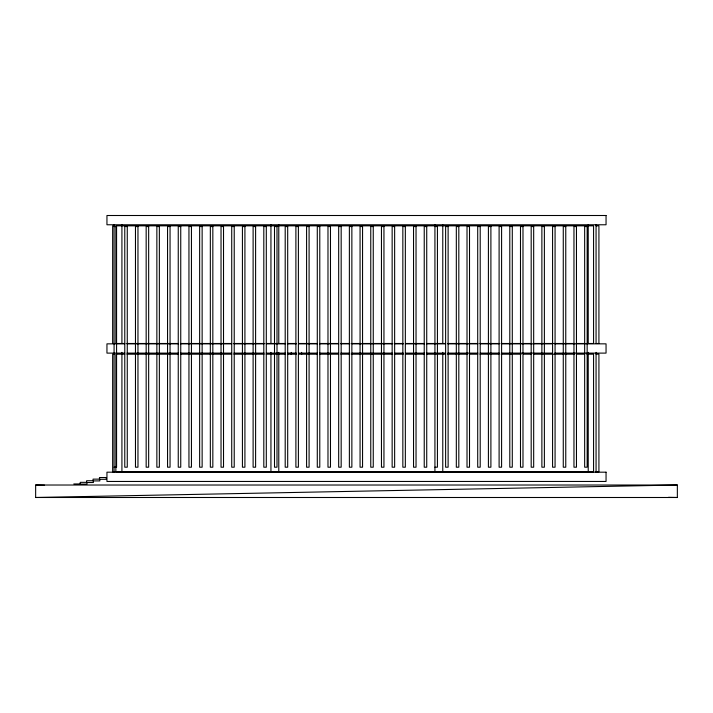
<?xml version="1.0" encoding="UTF-8"?>
<svg xmlns="http://www.w3.org/2000/svg" width="713" height="713" viewBox="0 0 713 713"><rect width="100%" height="100%" fill="white"/><g stroke="black" fill="none" stroke-linecap="round" stroke-linejoin="round"><path stroke-width="1.07" d="M35.65 497.496L677.35 485.018L677.35 497.496L35.65 497.496L35.65 485.018L677.35 485.018M114.552 225.843L112.654 225.843L112.654 343.488L114.552 343.488M596.068 225.843L598.92 225.843L598.92 343.488L596.068 343.488L596.068 224.773M114.08 226.556L116.576 226.556L116.576 467.193L114.08 467.193M434.93 226.556L437.425 226.556L437.425 467.193L434.93 467.193M124.775 343.488L115.862 343.488L115.862 225.843L593.572 225.843L593.572 343.488L586.888 343.488M126.994 343.488L178.223 343.488M180.451 343.488L231.672 343.488M233.9 343.488L263.962 343.488M266.19 343.488L285.12 343.488M287.348 343.488L296.26 343.488M298.48 343.488L317.41 343.488M319.638 343.488L338.568 343.488M340.796 343.488L349.709 343.488M351.937 343.488L360.84 343.488M363.069 343.488L370.867 343.488M373.095 343.488L392.025 343.488M394.244 343.488L403.157 343.488M405.385 343.488L424.315 343.488M426.543 343.488L445.473 343.488M447.702 343.488L467.746 343.488M469.965 343.488L477.763 343.488M479.992 343.488L498.922 343.488M501.15 343.488L521.194 343.488M523.422 343.488L531.212 343.488M533.44 343.488L574.642 343.488M576.87 343.488L584.66 343.488M124.775 343.844L106.95 343.844L106.95 353.113L124.775 353.113M127.003 343.844L178.25 343.844M180.478 343.844L231.725 343.844M233.953 343.844L264.033 343.844M266.261 343.844L285.2 343.844M287.428 343.844L296.341 343.844M298.569 343.844L317.508 343.844M319.736 343.844L338.675 343.844M340.903 343.844L349.816 343.844M352.044 343.844L392.15 343.844M394.378 343.844L403.291 343.844M405.519 343.844L424.458 343.844M426.686 343.844L445.625 343.844M447.853 343.844L477.933 343.844M480.161 343.844L499.1 343.844M501.328 343.844L552.575 343.844M554.803 343.844L606.05 343.844L606.05 353.113L554.803 353.113M127.003 353.113L178.25 353.113M180.478 353.113L231.725 353.113M233.953 353.113L264.033 353.113M266.261 353.113L285.2 353.113M287.428 353.113L296.341 353.113M298.569 353.113L317.508 353.113M319.736 353.113L338.675 353.113M340.903 353.113L349.816 353.113M352.044 353.113L392.15 353.113M394.378 353.113L403.291 353.113M405.519 353.113L424.458 353.113M426.686 353.113L445.625 353.113M447.853 353.113L477.933 353.113M480.161 353.113L499.1 353.113M501.328 353.113L552.575 353.113M114.552 354.183L112.654 354.183L112.654 471.828L114.552 471.828M124.775 354.183L115.862 354.183L115.862 471.828L593.572 471.828L593.572 354.183L586.888 354.183M126.994 354.183L178.223 354.183M180.451 354.183L231.725 354.183M233.9 354.183L264.033 354.183M266.19 354.183L285.2 354.183M287.348 354.183L296.341 354.183M298.48 354.183L317.508 354.183M319.638 354.183L338.675 354.183M340.796 354.183L349.816 354.183M351.937 354.183L392.15 354.183M394.244 354.183L403.291 354.183M405.385 354.183L424.458 354.183M426.543 354.183L445.625 354.183M447.702 354.183L467.746 354.183M469.965 354.183L477.763 354.183M479.992 354.183L498.922 354.183M501.15 354.183L521.194 354.183M523.422 354.183L531.212 354.183M533.44 354.183L574.642 354.183M576.87 354.183L584.66 354.183M596.068 354.183L598.92 354.183L598.92 471.828L596.068 471.828M73.795 483.949L80.569 483.949M35.65 485.018L44.545 485.188M668.455 497.326L677.35 497.496M596.068 352.365L596.068 472.184M588.225 224.773L588.225 343.488M588.225 352.365L588.225 472.184M442.773 224.773L442.773 343.488M442.773 352.365L442.773 472.184M434.93 224.773L434.93 472.184M301.599 352.4L301.599 354.539M291.26 352.4L291.26 354.539M278.783 224.773L278.783 343.488M278.783 352.365L278.783 472.184M270.94 224.773L270.94 343.488M270.94 352.365L270.94 472.184M121.923 224.773L121.923 343.488M121.923 352.365L121.923 472.184M114.08 224.773L114.08 472.184M606.05 215.504L106.95 215.504L106.95 224.773L606.05 224.773L606.05 215.504M127.271 226.556L124.775 226.556L124.775 467.193L127.271 467.193L127.271 226.556M137.966 226.556L135.47 226.556L135.47 467.193L137.966 467.193L137.966 226.556M148.661 226.556L146.165 226.556L146.165 467.193L148.661 467.193L148.661 226.556M159.356 226.556L156.86 226.556L156.86 467.193L159.356 467.193L159.356 226.556M170.05 226.556L167.555 226.556L167.555 467.193L170.05 467.193L170.05 226.556M180.746 226.556L178.25 226.556L178.25 467.193L180.746 467.193L180.746 226.556M191.441 226.556L188.945 226.556L188.945 467.193L191.441 467.193L191.441 226.556M202.136 226.556L199.64 226.556L199.64 467.193L202.136 467.193L202.136 226.556M212.831 226.556L210.335 226.556L210.335 467.193L212.831 467.193L212.831 226.556M223.525 226.556L221.03 226.556L221.03 467.193L223.525 467.193L223.525 226.556M234.221 226.556L231.725 226.556L231.725 467.193L234.221 467.193L234.221 226.556M244.916 226.556L242.42 226.556L242.42 467.193L244.916 467.193L244.916 226.556M255.611 226.556L253.115 226.556L253.115 467.193L255.611 467.193L255.611 226.556M266.305 226.556L263.81 226.556L263.81 467.193L266.305 467.193L266.305 226.556M277 226.556L274.505 226.556L274.505 467.193L277 467.193L277 226.556M287.695 226.556L285.2 226.556L285.2 467.193L287.695 467.193L287.695 226.556M298.391 226.556L295.895 226.556L295.895 467.193L298.391 467.193L298.391 226.556M309.086 226.556L306.59 226.556L306.59 467.193L309.086 467.193L309.086 226.556M319.781 226.556L317.285 226.556L317.285 467.193L319.781 467.193L319.781 226.556M330.476 226.556L327.98 226.556L327.98 467.193L330.476 467.193L330.476 226.556M341.171 226.556L338.675 226.556L338.675 467.193L341.171 467.193L341.171 226.556M351.865 226.556L349.37 226.556L349.37 467.193L351.865 467.193L351.865 226.556M362.56 226.556L360.065 226.556L360.065 467.193L362.56 467.193L362.56 226.556M373.255 226.556L370.76 226.556L370.76 467.193L373.255 467.193L373.255 226.556M383.95 226.556L381.455 226.556L381.455 467.193L383.95 467.193L383.95 226.556M394.646 226.556L392.15 226.556L392.15 467.193L394.646 467.193L394.646 226.556M405.341 226.556L402.845 226.556L402.845 467.193L405.341 467.193L405.341 226.556M416.036 226.556L413.54 226.556L413.54 467.193L416.036 467.193L416.036 226.556M426.731 226.556L424.235 226.556L424.235 467.193L426.731 467.193L426.731 226.556M448.12 226.556L445.625 226.556L445.625 467.193L448.12 467.193L448.12 226.556M458.815 226.556L456.32 226.556L456.32 467.193L458.815 467.193L458.815 226.556M469.51 226.556L467.015 226.556L467.015 467.193L469.51 467.193L469.51 226.556M480.205 226.556L477.71 226.556L477.71 467.193L480.205 467.193L480.205 226.556M490.9 226.556L488.405 226.556L488.405 467.193L490.9 467.193L490.9 226.556M501.595 226.556L499.1 226.556L499.1 467.193L501.595 467.193L501.595 226.556M512.29 226.556L509.795 226.556L509.795 467.193L512.29 467.193L512.29 226.556M522.986 226.556L520.49 226.556L520.49 467.193L522.986 467.193L522.986 226.556M533.68 226.556L531.185 226.556L531.185 467.193L533.68 467.193L533.68 226.556M544.375 226.556L541.88 226.556L541.88 467.193L544.375 467.193L544.375 226.556M555.07 226.556L552.575 226.556L552.575 467.193L555.07 467.193L555.07 226.556M565.765 226.556L563.27 226.556L563.27 467.193L565.765 467.193L565.765 226.556M576.46 226.556L573.965 226.556L573.965 467.193L576.46 467.193L576.46 226.556M587.155 226.556L584.66 226.556L584.66 467.193L587.155 467.193L587.155 226.556M606.05 472.184L106.95 472.184L106.95 481.453L606.05 481.453L606.05 472.184M106.237 477.532L99.463 477.532L99.463 479.314L106.237 479.314L106.237 477.532M99.82 479.136L93.047 479.136L93.047 480.918L99.82 480.918L99.82 479.136M93.403 480.74L86.63 480.74L86.63 482.523L93.403 482.523L93.403 480.74M86.986 482.345L80.213 482.345L80.213 484.127L86.986 484.127L86.986 482.345"/></g></svg>
